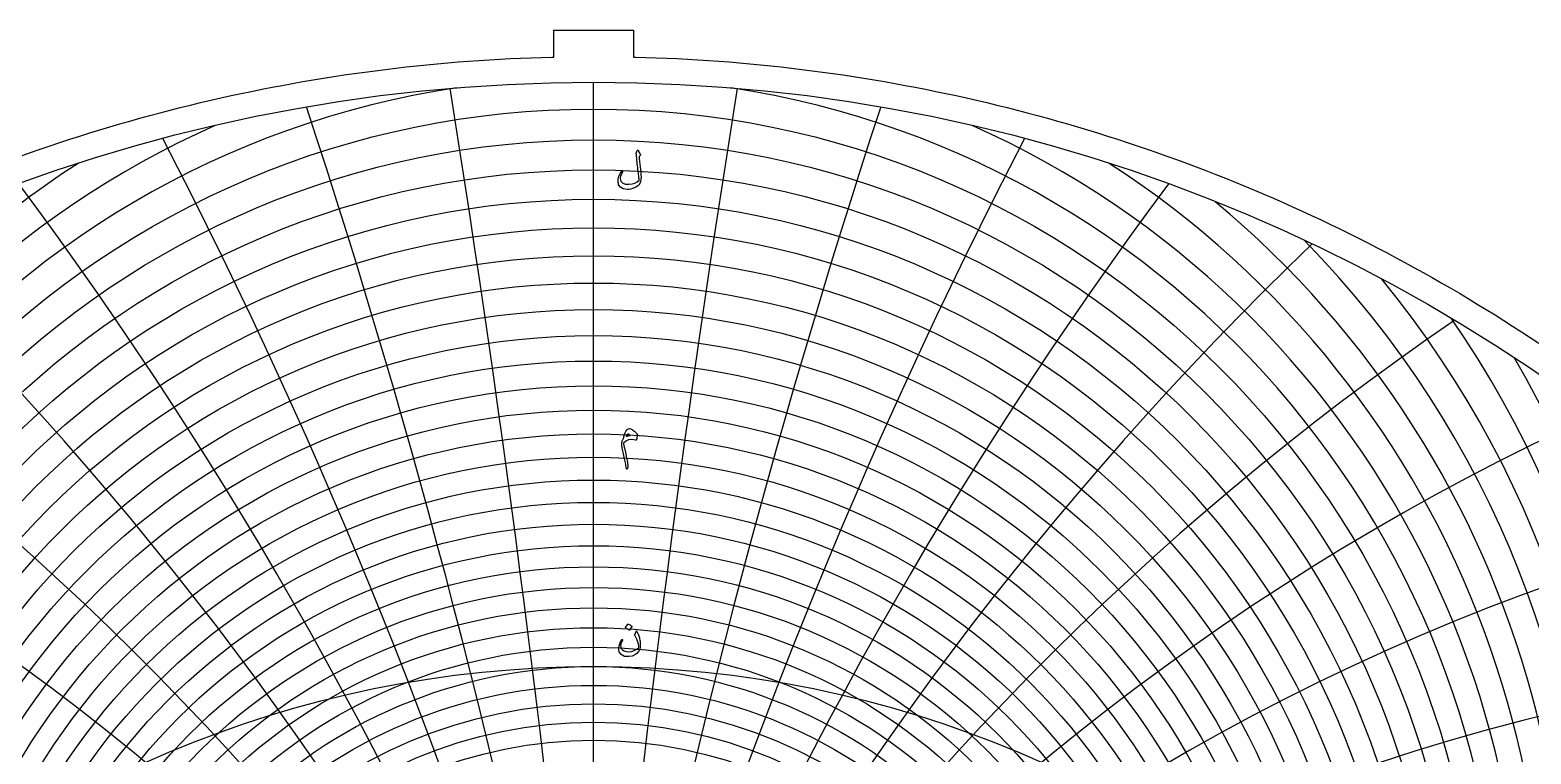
# Model space of a CAD drawing. Header units: millimetres. Extents: x -256 to 256, y -256 to 260.
# Drawn here: x -84.8 to 141.1, y 151.1 to 260.1 of the extents above; entities that cross this region are included whole.
import ezdxf

# ---------------------------------------------------------------- set-up
doc = ezdxf.new("R2010")
doc.units = ezdxf.units.MM
for name, color, linetype in [('CUT_OUTER', 1, 'Continuous'), ('ENGRAVE', 7, 'Continuous'), ('ENGRAVE_FINE', 8, 'Continuous'), ('TEXT', 5, 'Continuous')]:
    doc.layers.add(name, color=color, linetype=linetype)

msp = doc.modelspace()

# ---------------------------------------------------------------- linework, layer by layer
at = {"layer": 'CUT_OUTER'}
msp.add_lwpolyline([(-86.26, 241.08), (-84.78, 241.61), (-83.3, 242.12), (-81.81, 242.63), (-80.32, 243.13), (-78.82, 243.61), (-77.33, 244.09), (-75.83, 244.56), (-74.33, 245.02), (-72.82, 245.48), (-71.31, 245.92), (-69.8, 246.35), (-68.29, 246.77), (-66.78, 247.19), (-65.26, 247.59), (-63.74, 247.99), (-62.22, 248.38), (-60.69, 248.75), (-59.16, 249.12), (-57.63, 249.48), (-56.1, 249.83), (-54.57, 250.17), (-53.03, 250.5), (-51.49, 250.82), (-49.95, 251.13), (-48.41, 251.43), (-46.87, 251.72), (-45.32, 252.01), (-43.77, 252.28), (-42.23, 252.54), (-40.68, 252.8), (-39.12, 253.04), (-37.57, 253.28), (-36.02, 253.5), (-34.46, 253.72), (-32.9, 253.93), (-31.34, 254.12), (-29.78, 254.31), (-28.22, 254.49), (-26.66, 254.66), (-25.1, 254.82), (-23.53, 254.97), (-21.97, 255.11), (-20.4, 255.24), (-18.84, 255.36), (-17.27, 255.47), (-15.7, 255.57), (-14.13, 255.66), (-12.56, 255.74), (-10.99, 255.81), (-9.42, 255.88), (-7.85, 255.93), (-6.28, 255.97), (-6, 255.98), (-6, 260.05), (6, 260.05), (6, 255.98), (6.28, 255.97), (7.85, 255.93), (9.42, 255.88), (10.99, 255.81), (12.56, 255.74), (14.13, 255.66), (15.7, 255.57), (17.27, 255.47), (18.84, 255.36), (20.4, 255.24), (21.97, 255.11), (23.53, 254.97), (25.1, 254.82), (26.66, 254.66), (28.22, 254.49), (29.78, 254.31), (31.34, 254.12), (32.9, 253.93), (34.46, 253.72), (36.02, 253.5), (37.57, 253.28), (39.12, 253.04), (40.68, 252.8), (42.23, 252.54), (43.77, 252.28), (45.32, 252.01), (46.87, 251.72), (48.41, 251.43), (49.95, 251.13), (51.49, 250.82), (53.03, 250.5), (54.57, 250.17), (56.1, 249.83), (57.63, 249.48), (59.16, 249.12), (60.69, 248.75), (62.22, 248.38), (63.74, 247.99), (65.26, 247.59), (66.78, 247.19), (68.29, 246.77), (69.8, 246.35), (71.31, 245.92), (72.82, 245.48), (74.33, 245.02), (75.83, 244.56), (77.33, 244.09), (78.82, 243.61), (80.32, 243.13), (81.81, 242.63), (83.3, 242.12), (84.78, 241.61), (86.26, 241.08), (87.74, 240.55), (89.21, 240.01), (90.68, 239.45), (92.15, 238.89), (93.62, 238.32), (95.08, 237.74), (96.53, 237.16), (97.99, 236.56), (99.44, 235.95), (100.88, 235.34), (102.32, 234.72), (103.76, 234.08), (105.2, 233.44), (106.63, 232.79), (108.05, 232.13), (109.48, 231.47), (110.89, 230.79), (112.31, 230.11), (113.72, 229.41), (115.12, 228.71), (116.52, 228), (117.92, 227.28), (119.31, 226.55), (120.7, 225.82), (122.08, 225.07), (123.46, 224.32), (124.84, 223.56), (126.21, 222.79), (127.57, 222.01), (128.93, 221.22), (130.29, 220.43), (131.64, 219.62), (132.98, 218.81), (134.32, 217.99), (135.66, 217.16), (136.99, 216.32), (138.31, 215.48), (139.63, 214.63), (140.94, 213.77), (142.25, 212.9)], dxfattribs=at)
at = {"layer": 'ENGRAVE'}
msp.add_lwpolyline([(0, -252.2), (0, 252.2)], dxfattribs=at)
for centre, radius in [((0, 0), 252.2), ((0, 110.1), 124.47), ((0, 103.44), 110.61), ((0, 97.87), 97.87), ((0, 93.21), 86.04), ((0, 0), 164.25), ((0, 89.31), 74.94)]:
    msp.add_circle(centre, radius, dxfattribs=at)
for centre, radius, start, end in [((0, 118.1), 139.72, 114.0591, 65.9409), ((0, 127.76), 156.73, 145.4395, 34.5605), ((0, 139.55), 175.97, 164.452, 15.548), ((0, 154.11), 198.12, 179.4359, 0.5641)]:
    msp.add_arc(centre, radius, start, end, dxfattribs=at)
at = {"layer": 'ENGRAVE_FINE'}
for centre, radius in [((0, 114.72), 133.43), ((0, 113.12), 130.39), ((0, 111.59), 127.4), ((0, 108.67), 121.6), ((0, 107.29), 118.78), ((0, 105.96), 116.01), ((0, 104.68), 113.29), ((0, 102.25), 107.98), ((0, 101.09), 105.4), ((0, 99.98), 102.85), ((0, 98.91), 100.34), ((0, 96.87), 95.44), ((0, 95.91), 93.04), ((0, 94.98), 90.68), ((0, 94.08), 88.34), ((0, 92.37), 83.76), ((0, 91.56), 81.52), ((0, 90.79), 79.3), ((0, 90.03), 77.11), ((0, 88.61), 72.8), ((0, 87.94), 70.68), ((0, 87.29), 68.58), ((0, 86.67), 66.5)]:
    msp.add_circle(centre, radius, dxfattribs=at)
for centre, radius, start, end in [((0, 116.38), 136.55, 98.6964, 81.3036), ((-2450.76, -137.82), 2460.12, 1.82085, 9.10018), ((-2450.76, -137.82), 2460.12, 1.82085, 9.10018), ((2450.76, -137.82), 2460.12, 170.89982, 178.17915), ((2450.76, -137.82), 2460.12, 170.89982, 178.17915), ((-1216, -137.82), 1234.76, 3.64774, 18.23092), ((-1216, -137.82), 1234.76, 3.64774, 18.23092), ((1216, -137.82), 1234.76, 161.76908, 176.35226), ((1216, -137.82), 1234.76, 161.76908, 176.35226), ((-800.2, -137.82), 828.43, 5.48675, 27.42301), ((-800.2, -137.82), 828.43, 5.48675, 27.42301), ((800.2, -137.82), 828.43, 152.57699, 174.51325), ((800.2, -137.82), 828.43, 152.57699, 174.51325), ((0, 119.89), 142.97, 122.8702, 57.1298), ((-589.1, -137.82), 626.9, 7.34416, 36.70767), ((-589.1, -137.82), 626.9, 7.34416, 36.70767), ((589.1, -137.82), 626.9, 143.29233, 172.65584), ((589.1, -137.82), 626.9, 143.29233, 172.65584), ((0, 121.74), 146.29, 129.7568, 50.2432), ((0, 123.67), 149.69, 135.6007, 44.3993), ((-459.81, -137.82), 507.35, 9.2264, 46.1165), ((-459.81, -137.82), 507.35, 9.2264, 46.1165), ((459.81, -137.82), 507.35, 133.8835, 170.7736), ((459.81, -137.82), 507.35, 133.8835, 170.7736), ((0, 125.68), 153.16, 140.7645, 39.2355), ((-371.38, -137.82), 428.83, 11.1404, 55.6811), ((-371.38, -137.82), 428.83, 11.1404, 55.6811), ((371.38, -137.82), 428.83, 124.3189, 168.8596), ((371.38, -137.82), 428.83, 124.3189, 168.8596), ((0, 129.93), 160.38, 149.7416, 30.2584), ((0, 132.19), 164.12, 153.747, 26.253), ((-306.21, -137.82), 373.82, 13.0932, 65.4323), ((-306.21, -137.82), 373.82, 13.0932, 65.4323), ((306.21, -137.82), 373.82, 114.5677, 166.9068), ((306.21, -137.82), 373.82, 114.5677, 166.9068), ((0, 134.55), 167.96, 157.5093, 22.4907), ((0, 137), 171.91, 161.0677, 18.9323), ((-255.53, -137.82), 333.57, 15.0926, 75.3982), ((-255.53, -137.82), 333.57, 15.0926, 75.3982), ((255.53, -137.82), 333.57, 104.6018, 164.9074), ((255.53, -137.82), 333.57, 104.6018, 164.9074), ((0, 142.22), 180.14, 167.6855, 12.3145), ((0, 145), 184.43, 170.7869, 9.2131), ((0, 147.91), 188.86, 173.771, 6.229), ((-214.41, -137.82), 303.23, 17.1469, 85.6012), ((-214.41, -137.82), 303.23, 17.1469, 85.6012), ((214.41, -137.82), 303.23, 94.3988, 162.8531), ((214.41, -137.82), 303.23, 94.3988, 162.8531), ((0, 150.94), 193.42, 176.6505, 3.3495)]:
    msp.add_arc(centre, radius, start, end, dxfattribs=at)
at = {"layer": 'TEXT'}
for points in [[(6.57, 241.92), (6.58, 241.95), (6.6, 241.96), (6.62, 241.97), (6.64, 241.97), (6.67, 241.97), (6.69, 241.96), (6.7, 241.94), (6.72, 241.91), (6.78, 241.74), (6.86, 241.6), (6.93, 241.48), (7.01, 241.38), (7.04, 241.34), (7.05, 241.3), (7.04, 241.26), (7.01, 241.21), (6.99, 241.18), (6.97, 241.16), (6.96, 241.13), (6.94, 241.11), (6.93, 241.09), (6.92, 241.07), (6.9, 241.05), (6.89, 241.04), (6.87, 241.01), (6.86, 240.98), (6.85, 240.94), (6.85, 240.89), (6.86, 240.77), (6.87, 240.63), (6.88, 240.48), (6.9, 240.32), (6.92, 240.15), (6.94, 239.97), (6.96, 239.78), (6.99, 239.57), (7.01, 239.37), (7.04, 239.18), (7.06, 239), (7.08, 238.83), (7.09, 238.67), (7.1, 238.53), (7.12, 238.39), (7.12, 238.27), (7.13, 237.91), (7.1, 237.57), (7.04, 237.25), (6.93, 236.94), (6.82, 236.77), (6.66, 236.6), (6.44, 236.45), (6.17, 236.31), (5.87, 236.2), (5.59, 236.12), (5.32, 236.07), (5.08, 236.06), (4.46, 236.14), (4.02, 236.38), (3.76, 236.75), (3.67, 237.28), (3.7, 237.67), (3.8, 238.05), (3.98, 238.43), (4.22, 238.8), (4.24, 238.82), (4.26, 238.83), (4.28, 238.84), (4.3, 238.83), (4.32, 238.82), (4.34, 238.81), (4.35, 238.8), (4.36, 238.78), (4.36, 238.76), (4.36, 238.73), (4.36, 238.71), (4.34, 238.69), (4.18, 238.36), (4.06, 238.09), (4, 237.86), (3.99, 237.68), (4.11, 237.29), (4.37, 237.02), (4.77, 236.87), (5.32, 236.83), (5.81, 236.88), (6.22, 237), (6.56, 237.2), (6.83, 237.46), (6.83, 237.59), (6.82, 237.74), (6.8, 237.9), (6.79, 238.1), (6.76, 238.31), (6.74, 238.54), (6.7, 238.8), (6.67, 239.08), (6.63, 239.37), (6.6, 239.65), (6.57, 239.93), (6.54, 240.2), (6.51, 240.47), (6.48, 240.74), (6.46, 241), (6.44, 241.26), (6.41, 241.5), (6.41, 241.53), (6.42, 241.56), (6.42, 241.58), (6.43, 241.6)], [(4.51, 198.61), (4.53, 198.73), (4.56, 198.84), (4.58, 198.96), (4.61, 199.07), (4.65, 199.18), (4.68, 199.3), (4.73, 199.4), (4.78, 199.51), (4.88, 199.7), (4.99, 199.85), (5.11, 199.96), (5.23, 200.03), (5.41, 200.06), (5.6, 200.02), (5.82, 199.92), (6.05, 199.74), (6.12, 199.69), (6.18, 199.63), (6.24, 199.57), (6.3, 199.51), (6.36, 199.45), (6.41, 199.38), (6.47, 199.32), (6.53, 199.25), (6.55, 199.21), (6.57, 199.17), (6.58, 199.13), (6.58, 199.1), (6.56, 198.95), (6.54, 198.82), (6.51, 198.7), (6.5, 198.6), (6.48, 198.52), (6.47, 198.45), (6.45, 198.41), (6.45, 198.38), (6.42, 198.34), (6.4, 198.32), (6.36, 198.32), (6.32, 198.32), (5.76, 198.4), (5.27, 198.35), (4.86, 198.18), (4.51, 197.88), (4.49, 197.85), (4.48, 197.81), (4.47, 197.78), (4.48, 197.74), (4.61, 197.25), (4.73, 196.74), (4.85, 196.21), (4.96, 195.66), (5.08, 194.93), (5.14, 194.39), (5.11, 194.07), (5.02, 193.95), (4.98, 193.96), (4.94, 193.99), (4.92, 194.05), (4.91, 194.14), (4.89, 194.32), (4.86, 194.5), (4.83, 194.69), (4.8, 194.89), (4.76, 195.1), (4.71, 195.31), (4.66, 195.53), (4.6, 195.76), (4.42, 196.51), (4.29, 197.11), (4.23, 197.56), (4.23, 197.84), (4.25, 197.97), (4.28, 198.1), (4.31, 198.21), (4.34, 198.31), (4.38, 198.4), (4.42, 198.48), (4.47, 198.55), (4.51, 198.61)], [(4.89, 198.88), (4.96, 198.91), (5.03, 198.93), (5.1, 198.96), (5.18, 198.98), (5.26, 199), (5.35, 199.01), (5.43, 199.03), (5.52, 199.04), (5.4, 199.13), (5.29, 199.2), (5.2, 199.23), (5.12, 199.22), (5.04, 199.18), (4.97, 199.11), (4.92, 199.01), (4.89, 198.88)], [(6.5, 169.54), (6.56, 169.42), (6.62, 169.29), (6.68, 169.16), (6.74, 169.02), (6.79, 168.87), (6.84, 168.72), (6.88, 168.56), (6.92, 168.39), (6.96, 168.23), (6.99, 168.06), (7.01, 167.9), (7.02, 167.74), (7.02, 167.57), (7.02, 167.41), (7, 167.25), (6.98, 167.09), (6.95, 166.93), (6.9, 166.77), (6.84, 166.63), (6.76, 166.5), (6.51, 166.2), (6.19, 165.98), (5.78, 165.82), (5.29, 165.74), (4.94, 165.73), (4.63, 165.77), (4.37, 165.88), (4.14, 166.03), (3.98, 166.24), (3.86, 166.47), (3.8, 166.74), (3.79, 167.05), (3.83, 167.37), (3.92, 167.68), (4.05, 167.98), (4.23, 168.27), (4.26, 168.3), (4.29, 168.32), (4.31, 168.32), (4.34, 168.31), (4.36, 168.29), (4.37, 168.26), (4.36, 168.22), (4.33, 168.17), (4.15, 167.81), (4.06, 167.48), (4.07, 167.19), (4.16, 166.94), (4.33, 166.74), (4.57, 166.59), (4.88, 166.51), (5.25, 166.48), (5.71, 166.52), (6.12, 166.64), (6.48, 166.84), (6.79, 167.11), (6.79, 167.12), (6.8, 167.13), (6.8, 167.15), (6.8, 167.17), (6.79, 167.35), (6.75, 167.57), (6.69, 167.81), (6.59, 168.08), (6.54, 168.22), (6.49, 168.34), (6.44, 168.46), (6.39, 168.57), (6.34, 168.67), (6.29, 168.76), (6.25, 168.83), (6.21, 168.9), (6.18, 168.94), (6.17, 168.97), (6.17, 169), (6.18, 169.02), (6.39, 169.56), (6.41, 169.59), (6.44, 169.6), (6.47, 169.58), (6.5, 169.54)], [(5.16, 170.63), (5.17, 170.64), (5.18, 170.64), (5.2, 170.64), (5.22, 170.64), (5.36, 170.59), (5.49, 170.52), (5.62, 170.43), (5.73, 170.34), (5.75, 170.32), (5.75, 170.31), (5.75, 170.29), (5.74, 170.28), (5.4, 169.73), (5.39, 169.71), (5.37, 169.71), (5.35, 169.72), (5.33, 169.74), (5.31, 169.75), (5.27, 169.77), (5.23, 169.8), (5.17, 169.84), (5.11, 169.88), (5.02, 169.93), (4.93, 169.99), (4.82, 170.05), (4.8, 170.07), (4.8, 170.08), (4.8, 170.09), (4.8, 170.1)]]:
    msp.add_lwpolyline(points, close=True, dxfattribs=at)

doc.saveas('drawing.dxf')
